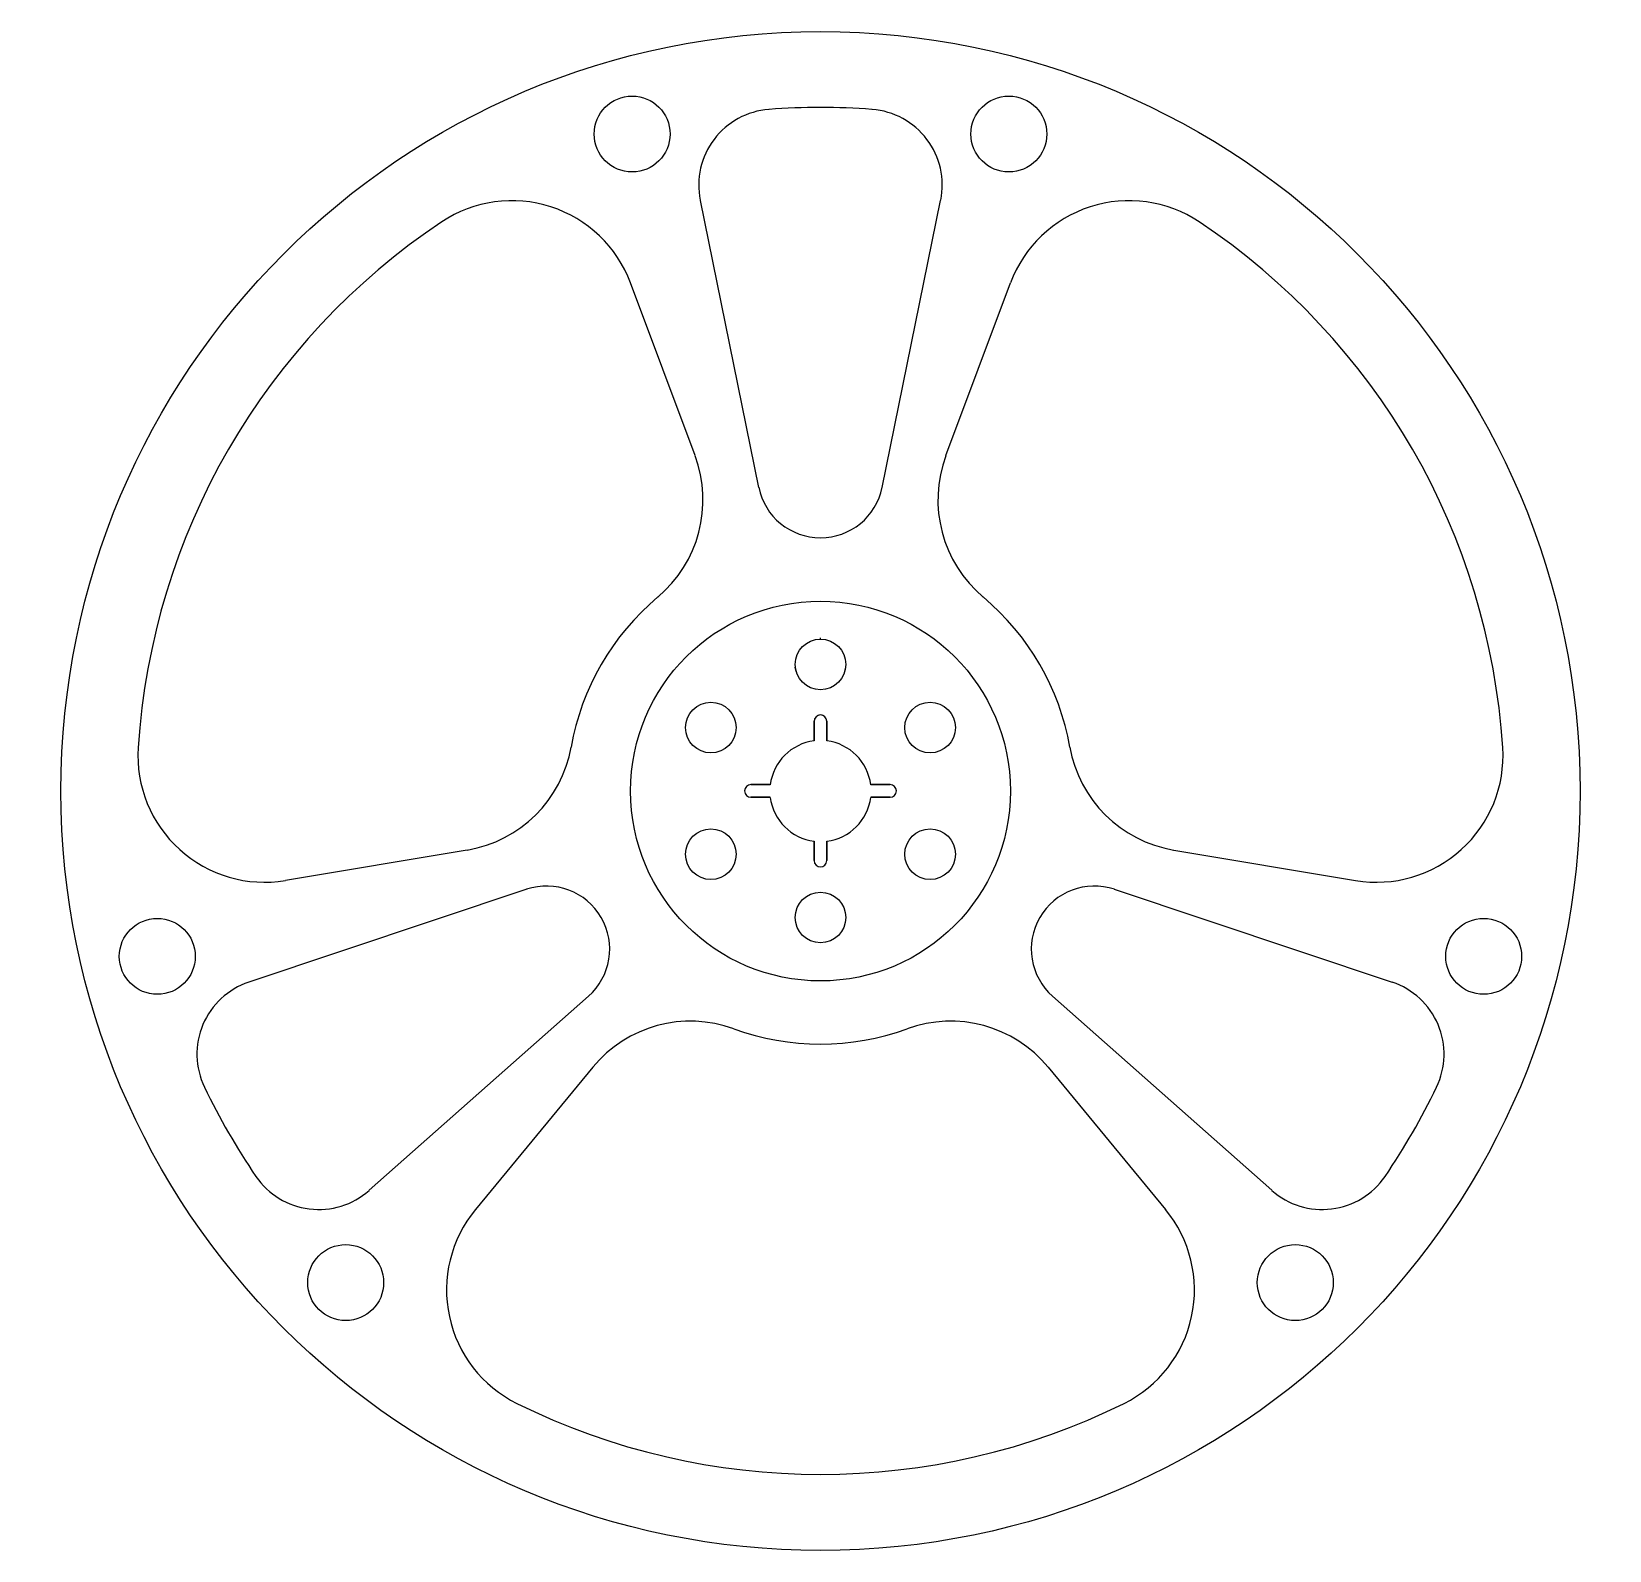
# Model space of a CAD drawing. Header units: millimetres. Extents: x 314 to 438, y 71 to 191.
import ezdxf

# ---------------------------------------------------------------- set-up
doc = ezdxf.new("R2010")
doc.units = ezdxf.units.MM

# ---------------------------------------------------------------- blocks, each defined once
blk = doc.blocks.new('*U18')
for p, q in [((0.5, 1), (2.03, 1)), ((0.5, 0), (2.03, 0)), ((9.97, 1), (11.5, 1)), ((9.97, 0), (11.5, 0))]:
    blk.add_line(p, q)
for centre, start, end in [((0.5, 0.5), 90, 270), ((11.5, 0.5), 270, 90)]:
    blk.add_arc(centre, 0.5, start, end)
blk = doc.blocks.new('*U19')
at = {"color": 0, "linetype": 'ByBlock', "lineweight": -2, "transparency": 16777216}
blk.add_blockref('*U18', (15.21, 10.98), dxfattribs=at)
at = {"color": 0, "linetype": 'ByBlock', "lineweight": -2, "transparency": 16777216, "rotation": 180}
blk.add_blockref('*U18', (27.21, 11.98), dxfattribs=at)
blk = doc.blocks.new('*U11')
blk.add_blockref('*U19', (-15.21, -10.98))
blk = doc.blocks.new('*U13')
at = {"color": 0, "linetype": 'ByBlock', "lineweight": -2, "transparency": 16777216}
for p, rotation in [((21.71, 5.48), 90.00000000000001), ((20.71, 17.48), 270), ((27.21, 11.98), 180)]:
    blk.add_blockref('*U11', p, dxfattribs=dict(at, rotation=rotation))
blk.add_blockref('*U11', (15.21, 10.98), dxfattribs=at)
blk = doc.blocks.new('*U14')
blk.add_circle((0, 0), 2)
blk = doc.blocks.new('*U15')
at = {"color": 0, "linetype": 'ByBlock', "lineweight": -2, "transparency": 16777216}
blk.add_blockref('*U14', (21.21, 21.48), dxfattribs=at)
for p, rotation in [((12.55, 16.48), 59.99999999999999), ((29.87, 16.48), 299.9999999999999), ((12.55, 6.48), 120), ((29.87, 6.48), 240), ((21.21, 1.48), 180)]:
    blk.add_blockref('*U14', p, dxfattribs=dict(at, rotation=rotation))
blk = doc.blocks.new('*U16')
for p, q in [((-4.88, 23.53), (-9.49, 46.21)), ((4.88, 23.53), (9.49, 46.21)), ((-17.99, -22.28), (-27.26, -33.52)), ((17.99, -22.28), (27.26, -33.52))]:
    blk.add_line(p, q)
for centre in [(-14.88, 51.45), (14.88, 51.45)]:
    blk.add_circle(centre, 3)
for centre, radius, start, end in [((-3.62, 47.41), 6, 94.3192, 191.5), ((0, -0.45), 54, 85.6808, 94.3192), ((3.62, 47.41), 6, 348.5, 85.6808), ((0, 24.53), 4.98, 191.5, 348.5), ((-10.27, -28.64), 10, 69.9712, 140.5), ((10.27, -28.64), 10, 39.5, 110.0288), ((0, -0.45), 20, 249.9712, 290.0288), ((-19.54, -39.88), 10, 140.5, 243.6366), ((19.54, -39.88), 10, 296.3634, 39.5), ((0, -0.45), 54, 243.6366, 296.3634)]:
    blk.add_arc(centre, radius, start, end)
blk = doc.blocks.new('*U17')
at = {"color": 0, "linetype": 'ByBlock', "lineweight": -2, "transparency": 16777216}
blk.add_blockref('*U16', (21.21, 11.93), dxfattribs=at)
for p, rotation in [((20.82, 11.25), 120), ((21.6, 11.25), 240)]:
    blk.add_blockref('*U16', p, dxfattribs=dict(at, rotation=rotation))

msp = doc.modelspace()

# ---------------------------------------------------------------- linework, layer by layer
for p, q in [((376.05, 143.27), (376.05, 143.37)), ((374.13, 140.72), (374.06, 141.07)), ((377.97, 140.72), (378.04, 141.07)), ((361.05, 131.77), (361.06, 131.77)), ((391.04, 131.77), (391.05, 131.77)), ((361.05, 130.77), (361.06, 130.77)), ((391.04, 130.77), (391.05, 130.77))]:
    msp.add_line(p, q)
for radius in [60, 15]:
    msp.add_circle((376.05, 131.27), radius)
for radius, start, end in [(10, 101.4783, 101.5), (10, 78.5, 78.5217), (4, 97.1808, 172.8192), (4, 7.1808, 82.8192), (4, 187.1808, 262.8192), (4, 277.1808, 352.8192)]:
    msp.add_arc((376.05, 131.27), radius, start, end)

# ---------------------------------------------------------------- block references
for name in ['*U17', '*U15', '*U13']:
    msp.add_blockref(name, (354.84, 119.8))

doc.saveas('drawing.dxf')
